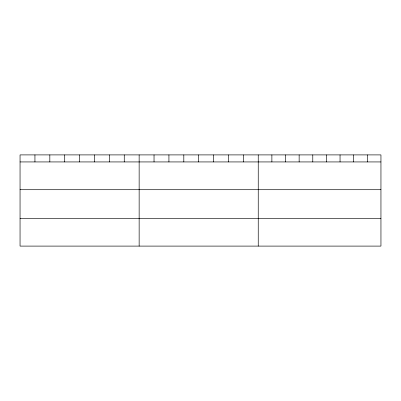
<?xml version="1.0" encoding="UTF-8"?>
<svg xmlns="http://www.w3.org/2000/svg" width="401" height="401" viewBox="0 0 401 401"><rect width="100%" height="100%" fill="white"/><g stroke="black" fill="none" stroke-linecap="round" stroke-linejoin="round"><path stroke-width="0.6" d="M380.95 161.934L380.95 246.099L20.05 246.099L20.05 154.901L380.95 154.901L380.95 161.934L20.05 161.934M20.05 189.708L380.95 189.708M20.05 218.324L380.95 218.324M367.316 154.901L367.316 161.934M353.682 154.901L353.682 161.934M340.048 154.901L340.048 161.934M326.414 154.901L326.414 161.934M312.78 154.901L312.78 161.934M299.146 154.901L299.146 161.934M285.512 154.901L285.512 161.934M271.878 154.901L271.878 161.934M258.244 154.901L258.244 246.099M243.357 154.901L243.357 161.934M228.47 154.901L228.47 161.934M213.583 154.901L213.583 161.934M198.695 154.901L198.695 161.934M183.808 154.901L183.808 161.934M168.921 154.901L168.921 161.934M154.034 154.901L154.034 161.934M139.147 154.901L139.147 246.099M124.26 154.901L124.26 161.934M109.373 154.901L109.373 161.934M94.486 154.901L94.486 161.934M79.599 154.901L79.599 161.934M64.711 154.901L64.711 161.934M49.824 154.901L49.824 161.934M34.937 154.901L34.937 161.934"/></g></svg>
